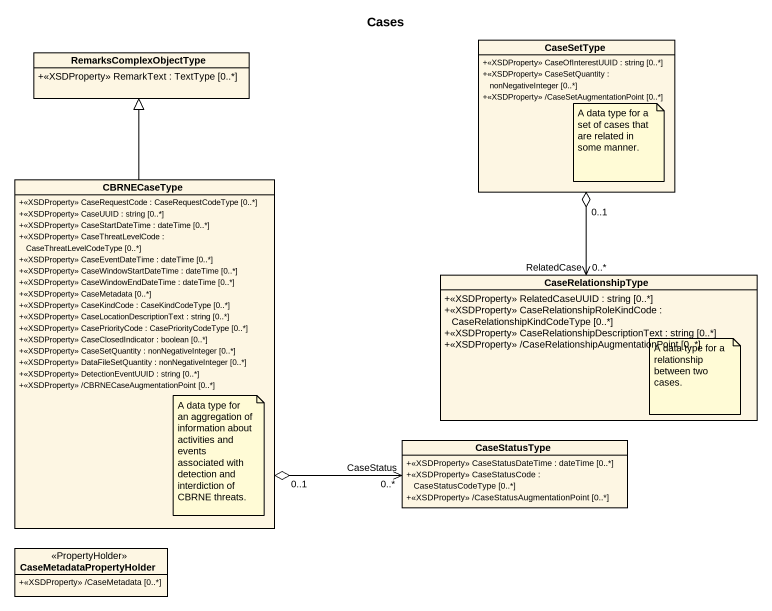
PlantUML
@startuml
title Cases
hide circle
hide empty members
skinparam classAttributeIconSize 0
class CaseSetType {
  +<<XSDProperty>> CaseOfInterestUUID : string [0..*]
  +<<XSDProperty>> CaseSetQuantity : nonNegativeInteger [0..*]
  +<<XSDProperty>> /CaseSetAugmentationPoint [0..*]
}
class RemarksComplexObjectType {
  +<<XSDProperty>> RemarkText : TextType [0..*]
}
class CBRNECaseType {
  +<<XSDProperty>> CaseRequestCode : CaseRequestCodeType [0..*]
  +<<XSDProperty>> CaseUUID : string [0..*]
  +<<XSDProperty>> CaseStartDateTime : dateTime [0..*]
  +<<XSDProperty>> CaseThreatLevelCode : CaseThreatLevelCodeType [0..*]
  +<<XSDProperty>> CaseEventDateTime : dateTime [0..*]
  +<<XSDProperty>> CaseWindowStartDateTime : dateTime [0..*]
  +<<XSDProperty>> CaseWindowEndDateTime : dateTime [0..*]
  +<<XSDProperty>> CaseMetadata [0..*]
  +<<XSDProperty>> CaseKindCode : CaseKindCodeType [0..*]
  +<<XSDProperty>> CaseLocationDescriptionText : string [0..*]
  +<<XSDProperty>> CasePriorityCode : CasePriorityCodeType [0..*]
  +<<XSDProperty>> CaseClosedIndicator : boolean [0..*]
  +<<XSDProperty>> CaseSetQuantity : nonNegativeInteger [0..*]
  +<<XSDProperty>> DataFileSetQuantity : nonNegativeInteger [0..*]
  +<<XSDProperty>> DetectionEventUUID : string [0..*]
  +<<XSDProperty>> /CBRNECaseAugmentationPoint [0..*]
}
class CaseRelationshipType {
  +<<XSDProperty>> RelatedCaseUUID : string [0..*]
  +<<XSDProperty>> CaseRelationshipRoleKindCode : CaseRelationshipKindCodeType [0..*]
  +<<XSDProperty>> CaseRelationshipDescriptionText : string [0..*]
  +<<XSDProperty>> /CaseRelationshipAugmentationPoint [0..*]
}
class CaseStatusType {
  +<<XSDProperty>> CaseStatusDateTime : dateTime [0..*]
  +<<XSDProperty>> CaseStatusCode : CaseStatusCodeType [0..*]
  +<<XSDProperty>> /CaseStatusAugmentationPoint [0..*]
}
class CaseMetadataPropertyHolder <<PropertyHolder>> {
  +<<XSDProperty>> /CaseMetadata [0..*]
}
CaseSetType "0..1" o--> "RelatedCase\n0..*" CaseRelationshipType
CBRNECaseType -up-|> RemarksComplexObjectType
CBRNECaseType "0..1" o-right-> "CaseStatus\n0..*" CaseStatusType
note bottom of CaseSetType : A data type for a set of cases that are related in some manner.
note right of CaseRelationshipType : A data type for a relationship between two cases.
note bottom of CBRNECaseType : A data type for an aggregation of information about activities and events associated with detection and interdiction of CBRNE threats.
@enduml
